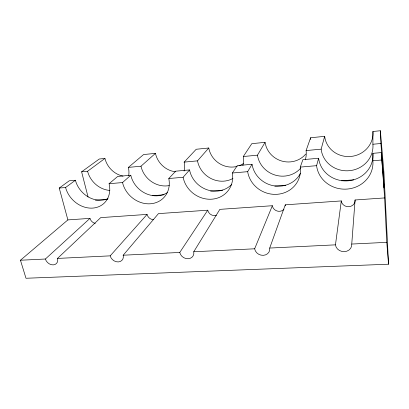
<?xml version="1.0" encoding="UTF-8"?>
<svg xmlns="http://www.w3.org/2000/svg" width="409" height="409" viewBox="0 0 409 409"><rect width="100%" height="100%" fill="white"/><g stroke="black" fill="none" stroke-linecap="round" stroke-linejoin="round"><path stroke-width="0.61" d="M380.36 130.742L383.903 172.051L388.55 264.209L25.992 278.258L20.45 260.236L67.884 219.904L59.233 188.058L65.583 187.506A24.601 20.568 47.3 0 0 93.058 208.069A24.601 20.568 47.3 0 0 109.085 183.723L122.536 182.552A25.205 22.014 44.3 0 0 150.768 203.754A25.205 22.014 44.3 0 0 168.794 178.528L183.109 177.281A25.895 23.564 37.9 0 0 212.143 199.163A25.895 23.564 37.9 0 0 232.389 172.997L247.66 171.668A26.805 25.107 22.8 0 0 277.542 194.275A26.805 25.107 22.8 0 0 300.267 167.092L316.586 165.671A28.277 26.345 0.7 0 0 347.369 189.055A28.277 26.345 0.7 0 0 372.88 160.773L372.89 153.344L381.275 152.588L384.123 188.033L383.616 177.48L380.891 143.498L380.36 130.742L372.931 131.488A24.254 22.935 -7 0 1 351.009 156.442A24.254 22.935 -7 0 1 324.674 136.345L310.615 137.756L306.096 150.578A24.693 23.446 21 0 1 305.329 159.812M306.096 150.578L321.142 149.152A26.002 24.443 -3.2 0 0 349.419 170.691A26.002 24.443 -3.2 0 0 372.906 144.254L372.931 131.488M20.45 260.236L45.384 259.02A6.953 5.465 42.6 0 0 53.216 264.884A6.953 5.465 42.6 0 0 57.5 258.427L110.195 255.85A7.163 5.89 39 0 0 118.278 261.924A7.163 5.89 39 0 0 123.191 255.216L179.771 252.45A7.413 6.345 32.8 0 0 188.109 258.749A7.413 6.345 32.8 0 0 193.738 251.77L254.649 248.795A7.74 6.8 22.5 0 0 263.268 255.334A7.74 6.8 22.5 0 0 269.71 248.058L335.467 244.843A8.2 7.214 9.2 0 0 344.383 251.647A8.2 7.214 9.2 0 0 351.75 244.05L355.084 199.975L384.634 197.925L381.275 152.588M335.467 244.843L341.295 200.931L285.262 204.822L269.71 248.058M316.586 165.671L318.637 158.252L302.885 159.674L300.267 167.092M321.142 149.152L324.674 136.345M254.649 248.795L272.353 205.717A6.58 5.997 20.3 0 0 277.133 211.013A6.58 5.997 20.3 0 0 283.964 209.234M247.66 171.668L252.051 164.275A25.859 24.371 22.1 0 0 273.457 185.742A25.859 24.371 22.1 0 0 300.416 173.426M242.926 165.441A23.911 22.122 38.4 0 0 243.299 156.524L257.45 155.18L265.083 142.337A23.052 22.112 18.7 0 0 281.775 161.044A23.052 22.112 18.7 0 0 305.758 154.055M193.738 251.77L219.853 209.362L272.353 205.717M179.771 252.45L207.746 210.2A6.34 5.654 32.6 0 0 216.376 215.308M232.389 172.997L237.281 165.609L252.051 164.275M243.299 156.524L251.806 143.671L265.083 142.337M123.191 255.216L158.452 213.621L207.746 210.2M183.109 177.281L189.556 169.924A25.005 22.924 38.1 0 0 207.164 189.796A25.005 22.924 38.1 0 0 231.796 184.311M184.081 171.059A23.328 20.767 45.2 0 0 184.162 162.117L197.501 160.855L208.764 148.002A22.362 20.951 38.9 0 0 237.24 166.351M110.195 255.85L147.076 214.408A6.155 5.307 39.7 0 0 153.493 219.664M168.794 178.528L175.676 171.182L189.556 169.924M184.162 162.117L196.208 149.265L208.764 148.002M57.5 258.427L100.706 217.629L147.076 214.408M45.384 259.02L89.99 218.37A6.002 4.969 43.6 0 0 95.297 223.365M122.536 182.552L130.783 175.241A24.366 21.462 44.7 0 0 167.332 192.608M128.728 175.456A22.817 19.494 48.2 0 0 128.38 167.399L140.972 166.207L155.461 153.36A21.856 19.744 46.1 0 0 175.543 171.795M109.085 183.723L117.715 176.422L130.783 175.241M128.38 167.399L143.564 154.561L155.461 153.36M65.583 187.506L75.414 180.246A23.804 20.097 47.7 0 0 108.083 198.569M88.063 197.026L81.611 171.826L87.582 171.264L104.934 158.441A21.411 18.604 49 0 0 122.961 176.11M59.233 188.058L69.228 180.809L75.414 180.246M81.611 171.826L99.275 159.014L104.934 158.441M372.906 144.254L380.891 143.498M372.88 160.773L381.587 160.016M95.369 200.211L107.46 199.255M152.639 195.696L164.091 194.791M210.543 191.131L222.629 190.175M274.807 186.059L285.625 185.205M341.617 180.793L353.708 179.837M67.884 219.904L89.99 218.37M351.75 244.05L386.771 242.338L388.55 264.209M384.634 197.925L386.771 242.338M243.34 163.569A22.362 20.951 38.9 0 1 238.994 165.793M310.615 137.756A23.052 22.112 18.7 0 1 310.753 139.51M355.084 199.975A6.927 6.288 4.9 0 1 348.826 206.709A6.927 6.288 4.9 0 1 341.295 200.931M285.262 204.822A6.58 5.997 20.3 0 1 285.308 205.885M109.847 190.425A22.817 19.494 48.2 0 1 87.582 171.264M300.549 168.334A24.693 23.446 21 0 1 275.053 175.047A24.693 23.446 21 0 1 257.45 155.18M169.3 185.548A23.328 20.767 45.2 0 1 140.972 166.207M232.966 178.442A23.911 22.122 38.4 0 1 197.501 160.855M372.89 153.344A27.255 25.501 -0.9 0 1 348.289 180.804A27.255 25.501 -0.9 0 1 318.637 158.252"/></g></svg>
